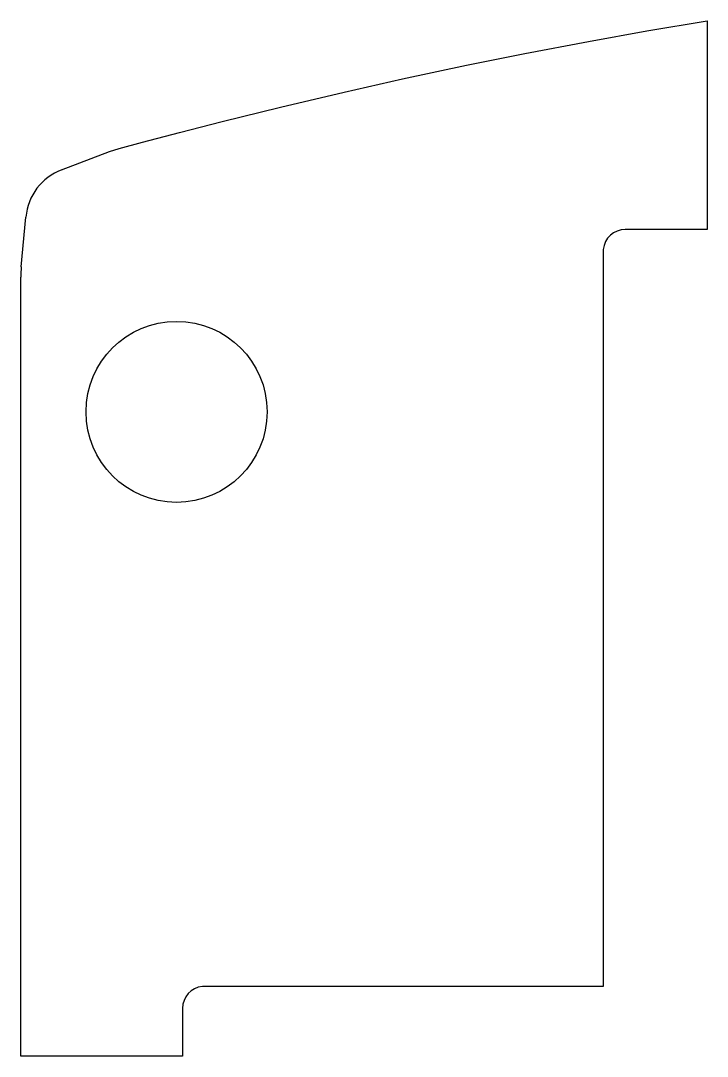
# Model space of a CAD drawing. Header units: millimetres. Extents: x 48.4 to 79.5, y -62.7 to -15.8.
import ezdxf

# ---------------------------------------------------------------- set-up
doc = ezdxf.new("R2010")
doc.units = ezdxf.units.MM

msp = doc.modelspace()

# ---------------------------------------------------------------- linework, layer by layer
for p, q in [((76.807, -16.238), (79.539, -15.778)), ((79.539, -15.778), (79.539, -25.241)), ((74.161, -16.714), (76.807, -16.238)), ((71.274, -17.265), (74.161, -16.714)), ((68.627, -17.799), (71.274, -17.265)), ((65.74, -18.414), (68.627, -17.799)), ((63.094, -19.008), (65.74, -18.414)), ((60.207, -19.688), (63.094, -19.008)), ((57.56, -20.342), (60.207, -19.688)), ((55.636, -20.836), (57.56, -20.342)), ((53.952, -21.281), (55.636, -20.836)), ((52.459, -21.71), (52.897, -21.567)), ((52.897, -21.567), (53.952, -21.281)), ((50.296, -22.538), (52.459, -21.71)), ((48.466, -26.928), (48.677, -24.676)), ((79.539, -25.241), (75.82, -25.242)), ((74.825, -26.144), (74.819, -59.531)), ((48.441, -49.345), (48.442, -27.393)), ((48.449, -49.854), (48.441, -49.345)), ((48.454, -62.699), (48.449, -49.854)), ((74.819, -59.531), (56.672, -59.537)), ((55.77, -60.532), (55.769, -62.699)), ((55.769, -62.699), (48.454, -62.699))]:
    msp.add_line(p, q)
for centre, radius, start, end in [((51.174, -24.884), 2.505, 110.5077, 175.2166), ((75.82, -26.242), 1, 90, 174.375), ((53.782, -27.435), 5.34, 174.5581, 179.5555), ((56.77, -60.532), 1, 95.625, 180)]:
    msp.add_arc(centre, radius, start, end)
at = {"layer": 'RECESS_UNDERSIDE_0.6'}
msp.add_circle((55.5, -33.5), 4.1, dxfattribs=at)

doc.saveas('drawing.dxf')
